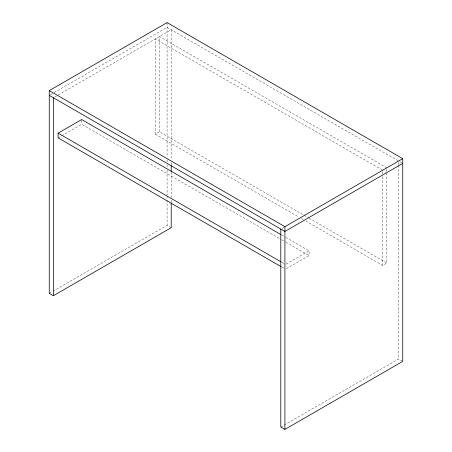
<?xml version="1.0" encoding="UTF-8"?>
<svg xmlns="http://www.w3.org/2000/svg" width="452" height="452" viewBox="0 0 452 452"><rect width="100%" height="100%" fill="white"/><g stroke="black" fill="none" stroke-linecap="round" stroke-linejoin="round"><path stroke-width="0.34" stroke-dasharray="2.26 1.69" d="M50.483 94.683L53.534 92.92M54.144 92.57L167.087 27.363L399.076 161.302M54.607 97.061L57.658 95.304M58.268 94.948L171.212 29.742L171.212 160.07M58.099 137.905L61.122 136.159M61.721 135.815L81.665 124.3L280.946 239.357M382.708 173.743L382.708 170.218L155.302 38.928L155.302 134.165L159.426 131.786L308.586 217.898M49.262 293.348L52.313 291.585M52.924 291.235L167.087 225.322L171.212 227.701M282.008 228.356L283.839 227.299M286.105 264.087L309.066 250.826L309.066 255.589L286.105 268.85M305.682 220.988L382.708 265.454L386.833 263.075L386.833 172.777M280.788 427.021L398.613 358.995L402.738 361.374M399.687 161.652L402.738 163.415M386.833 167.839L159.426 36.544L159.426 131.786M309.196 218.254L386.833 263.075M155.302 134.165L298.958 217.101M301.405 218.514L303.241 219.576M281.556 234.95L285.229 237.063M285.839 237.419L309.066 250.826M281.556 239.707L285.229 241.826M285.839 242.182L309.066 255.589M281.833 262.318L285.5 264.431M281.833 267.075L284.28 268.488M398.613 162.443L398.613 164.556M398.613 165.262L398.613 358.995M386.833 169.246L386.833 172.071M382.708 176.568L382.708 265.454M171.212 162.889L171.212 165.003M171.212 172.048L171.212 197.411M171.212 200.225L171.212 202.343M167.087 22.6L167.087 156.985M167.087 159.805L167.087 161.918M167.087 164.737L167.087 167.556M167.087 170.37L167.087 195.027M167.087 195.733L167.087 199.253M167.087 199.959L167.087 225.322M81.665 120.221L81.665 124.3"/><path stroke-width="0.68" d="M171.212 203.044L171.212 227.701L53.387 295.727L49.262 293.348L49.262 90.626L167.087 22.6L402.738 158.652L402.738 361.374L284.913 429.4L280.788 427.021L280.788 229.062M281.223 266.725L58.099 137.905L58.099 133.142L81.665 119.537L280.946 234.594M49.262 90.626L284.913 226.678L402.738 158.652M402.738 163.415L284.913 231.441L49.262 95.389M58.099 133.142L281.223 261.962M284.913 226.678L284.913 429.4M171.212 165.709L171.212 171.342M53.387 97.768L53.387 295.727"/></g></svg>
